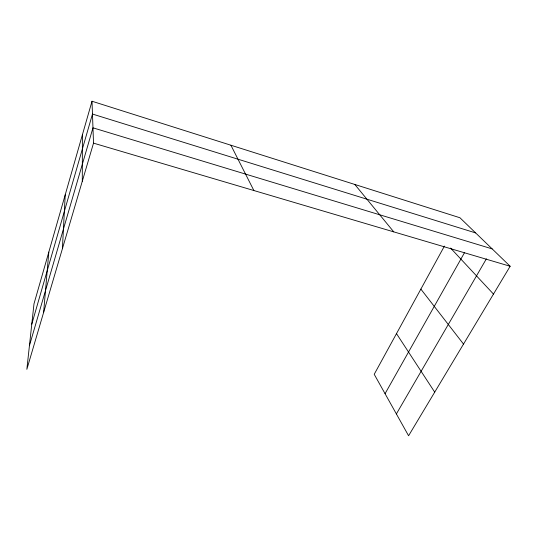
<?xml version="1.0" encoding="UTF-8"?>
<svg xmlns="http://www.w3.org/2000/svg" width="537" height="537" viewBox="0 0 537 537"><rect width="100%" height="100%" fill="white"/><g stroke="black" fill="none" stroke-linecap="round" stroke-linejoin="round"><path stroke-width="0.81" d="M82.295 181.217L82.409 134.767M62.406 248.698L65.232 194.756M43.618 312.427L48.813 252.081M92.008 101.238L33.992 303.835L26.85 369.328L93.519 143.144L92.008 101.238L459.941 217.754L510.15 266.265L408.583 435.762L374.215 374.302L444.435 246.08M31.777 324.153L92.471 114.052L475.634 232.917M29.428 345.7L92.968 127.826L492.167 248.886M385.056 393.688L464.572 252.551M396.38 413.933L486.394 258.827M93.519 143.144L510.15 266.265M450.597 248.067L493.483 294.081M354.816 184.466L393.749 231.863M420.867 289.107L463.518 344.089M396.494 333.618L434.715 392.144M230.91 145.225L253.873 190.528"/></g></svg>
